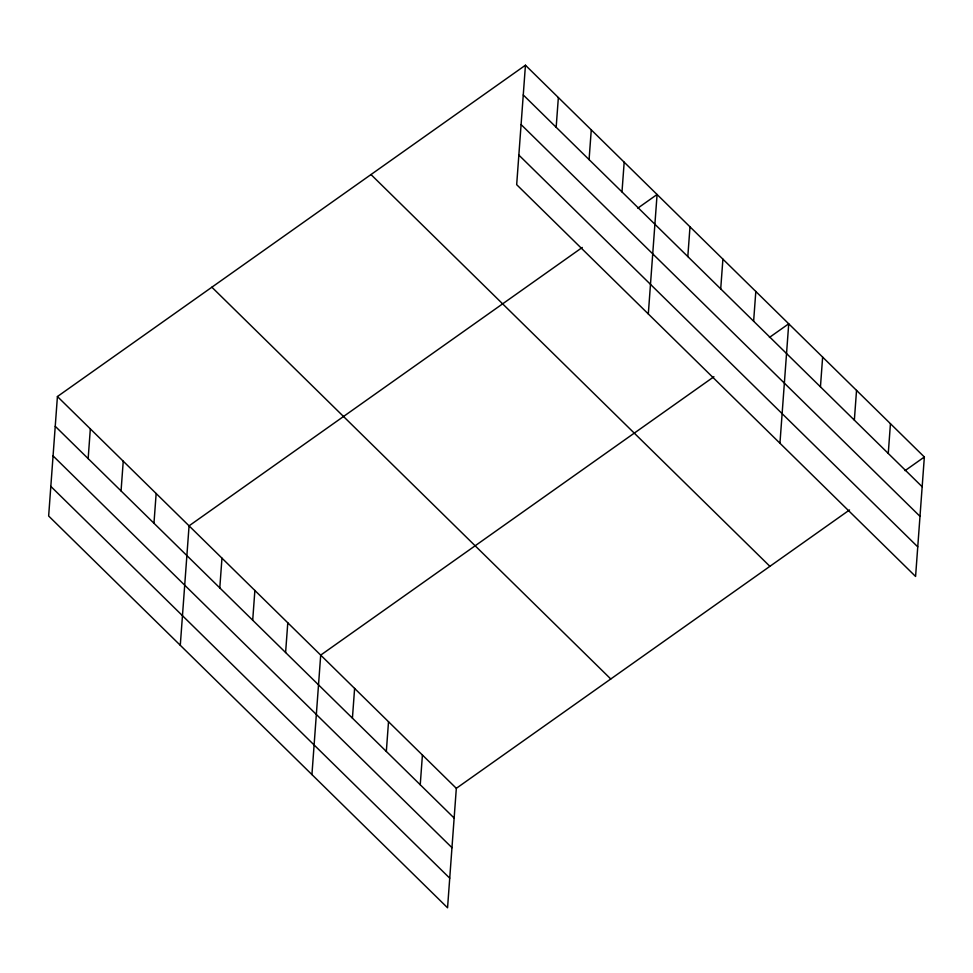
<?xml version="1.0" encoding="UTF-8"?>
<svg xmlns="http://www.w3.org/2000/svg" width="973" height="973" viewBox="0 0 973 973"><rect width="100%" height="100%" fill="white"/><g stroke="black" fill="none" stroke-linecap="round" stroke-linejoin="round"><path stroke-width="1.46" d="M57.419 396.546L48.65 516.006L447.556 907.785L456.325 788.325L57.419 396.546L525.444 65.215L924.35 456.994L915.581 576.454L516.675 184.675L525.444 65.215M88.154 458.611L90.331 428.862M121.053 490.939L123.243 461.19M153.965 523.255L156.154 493.506M180.285 645.294L189.066 525.834L582.28 247.458M219.789 587.899L221.966 558.149M252.7 620.227L254.877 590.477M285.6 652.542L287.789 622.793M311.932 774.581L320.701 655.121L713.914 376.746M352.421 718.159L354.61 688.422M386.33 751.46L388.519 721.723M420.239 784.761L422.416 755.024M556.167 127.281L558.356 97.543M589.079 159.608L591.268 129.859M621.99 191.924L624.18 162.187M648.31 313.963L657.079 194.503L637.777 208.173M687.814 256.568L689.991 226.818M720.713 288.896L722.903 259.146M753.625 321.212L755.814 291.462M779.945 443.25L788.726 323.79L769.412 337.449M820.446 386.84L822.635 357.091M854.355 420.141L856.532 390.392M888.264 453.442L890.441 423.693M456.325 788.325L849.538 509.949M905.048 470.652L924.35 456.994M523.267 94.965L922.161 486.743M521.09 124.568L919.996 516.347M518.852 155.072L917.746 546.85M370.993 174.556L769.898 566.335M211.871 287.205L610.776 678.984M55.242 426.296L454.148 818.062M53.065 455.899L451.971 847.678M50.827 486.403L449.733 878.181"/></g></svg>
